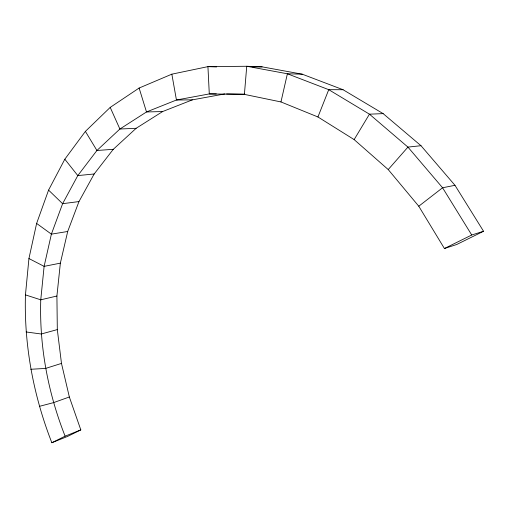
<?xml version="1.0" encoding="UTF-8"?>
<svg xmlns="http://www.w3.org/2000/svg" width="509" height="509" viewBox="0 0 509 509"><rect width="100%" height="100%" fill="white"/><g stroke="black" fill="none" stroke-linecap="round" stroke-linejoin="round"><path stroke-width="0.76" d="M244.403 94.381L246.738 66.265L262.11 66.851L302.276 74.199L343.066 89.73L383.143 113.628L420.988 145.708L454.982 185.308L483.55 231.264L456.7 244.505L444.427 248.513L418.773 206.221L388.221 169.561L354.143 139.6L317.94 116.975L280.962 101.94L244.403 94.381L209.294 93.93L176.445 100.012L146.497 111.961L119.882 129.025L96.926 150.479L77.801 175.592L62.607 203.695L51.384 234.146L44.118 266.366L40.758 299.82L25.45 294.889L28.937 258.54L36.623 223.426L48.571 190.112L64.828 159.209L85.391 131.392L110.211 107.399L139.116 88.044L171.845 74.168L207.933 66.634L246.738 66.265L287.388 73.773L302.276 74.199M25.45 294.889C23.999 345.382 33.486 395.748 51.848 442.735L67.57 436.417L80.81 429.889L69.345 396.995L61.481 363.413L57.313 329.597L56.913 296.015L60.355 263.147L67.697 231.487L78.965 201.57L94.171 173.976L113.272 149.322L136.164 128.281L162.645 111.547L192.402 99.847L224.978 93.891M280.962 101.94L287.388 73.773L328.738 89.673L369.445 114.175L407.938 147.101L442.582 187.77L471.735 234.999L483.55 231.264M317.94 116.975L328.738 89.673L343.066 89.73M354.143 139.6L369.445 114.175L383.143 113.628M388.221 169.561L407.938 147.101L420.988 145.708M418.773 206.221L442.582 187.77L454.982 185.308M51.848 442.735L65.107 436.175L80.81 429.889M444.427 248.513L471.735 234.999M69.345 396.995L53.515 402.644L39.365 406.354M61.481 363.413L45.536 368.433L30.75 369.273M57.313 329.597L41.254 333.999L26.08 331.963M40.758 299.82L56.913 296.015M60.355 263.147L44.118 266.366L28.937 258.54M67.697 231.487L51.384 234.146L36.623 223.426M78.965 201.57L62.607 203.689L48.571 190.112M94.171 173.976L77.801 175.592L64.828 159.209M113.272 149.322L96.926 150.479L85.391 131.392M136.164 128.281L119.882 129.025L110.211 107.399M162.645 111.547L146.497 111.961L139.116 88.044M192.402 99.847L176.445 100.012L171.845 74.168M252.699 66.933L262.11 66.851M216.35 93.91L209.294 93.93L207.933 66.634L216.599 66.94M226.556 93.91L244.727 94.14M65.107 436.175C48.037 392.884 39.276 346.394 40.758 299.82"/></g></svg>
